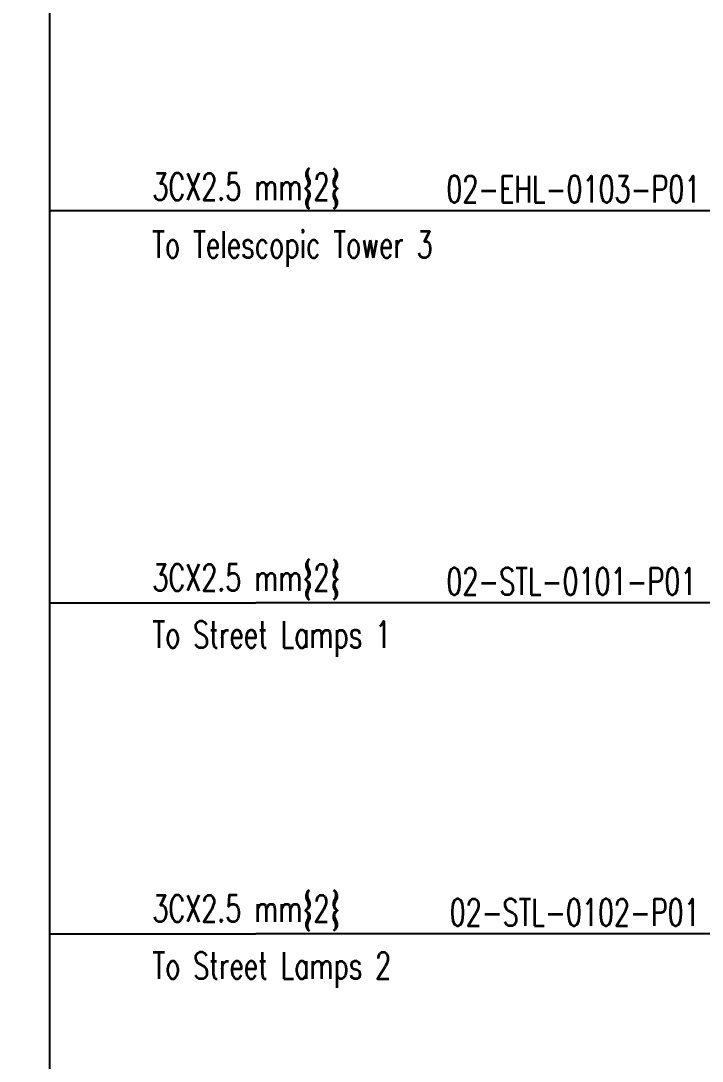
# Model space of a CAD drawing. Header units: inches. Extents: x 35 to 2894, y 23 to 617.
# Drawn here: x 238.1 to 352.9, y 197.9 to 373 of the extents above; entities that cross this region are included whole.
import ezdxf

# ---------------------------------------------------------------- set-up
doc = ezdxf.new("R2010")
doc.units = ezdxf.units.IN
doc.header["$MEASUREMENT"] = 0
doc.layers.add('Layer 1', color=7, linetype='Continuous')
doc.layers.add('LGT1', color=7, linetype='Continuous')
doc.styles.add('HZTXT', font='simplexs.shx', dxfattribs={"width": 0.7, "bigfont": 'hztxt.shx'})

msp = doc.modelspace()

# ---------------------------------------------------------------- linework, layer by layer
at = {"lineweight": -3}
for p, q in [((393.18, 275.1), (277.7, 275.1)), ((393.18, 219.38), (277.7, 219.38))]:
    msp.add_line(p, q, dxfattribs=at)
msp.add_lwpolyline([(172.76, 525.08), (242.95, 525.08), (242.95, 83.92), (172.76, 83.92)], close=True, dxfattribs=at)
at = {"layer": 'Layer 1', "lineweight": -3}
for points in [[(242.95, 341.13), (383.07, 341.13)], [(242.95, 341.13), (285.03, 341.13)], [(242.95, 341.13), (285.03, 341.13)], [(242.95, 275.1), (277.7, 275.1)], [(242.95, 219.38), (277.7, 219.38)]]:
    msp.add_lwpolyline(points, dxfattribs=at)
at = {"layer": 'Layer 1', "color": 0, "lineweight": -3}
msp.add_lwpolyline([(268.84, 341.13), (276.58, 341.13)], dxfattribs=at)

# ---------------------------------------------------------------- texts
at = {"layer": 'LGT1', "color": 7, "lineweight": -3, "style": 'HZTXT', "width": 0.7}
for s, p in [('3CX2.5 mm{2}', (260.3, 342.88)), ('02-EHL-0103-P01', (309.81, 342.48)), ('To Telescopic Tower 3', (260.26, 333.14)), ('3CX2.5 mm{2}', (260.3, 277.09)), ('02-STL-0101-P01', (309.81, 276.45)), ('To Street Lamps 1', (260.3, 267.5)), ('3CX2.5 mm{2}', (260.3, 221.38)), ('02-STL-0102-P01', (310.38, 220.73)), ('To Street Lamps 2', (260.3, 211.78))]:
    msp.add_text(s, height=4.5, dxfattribs=at).set_placement(p)

doc.saveas('drawing.dxf')
